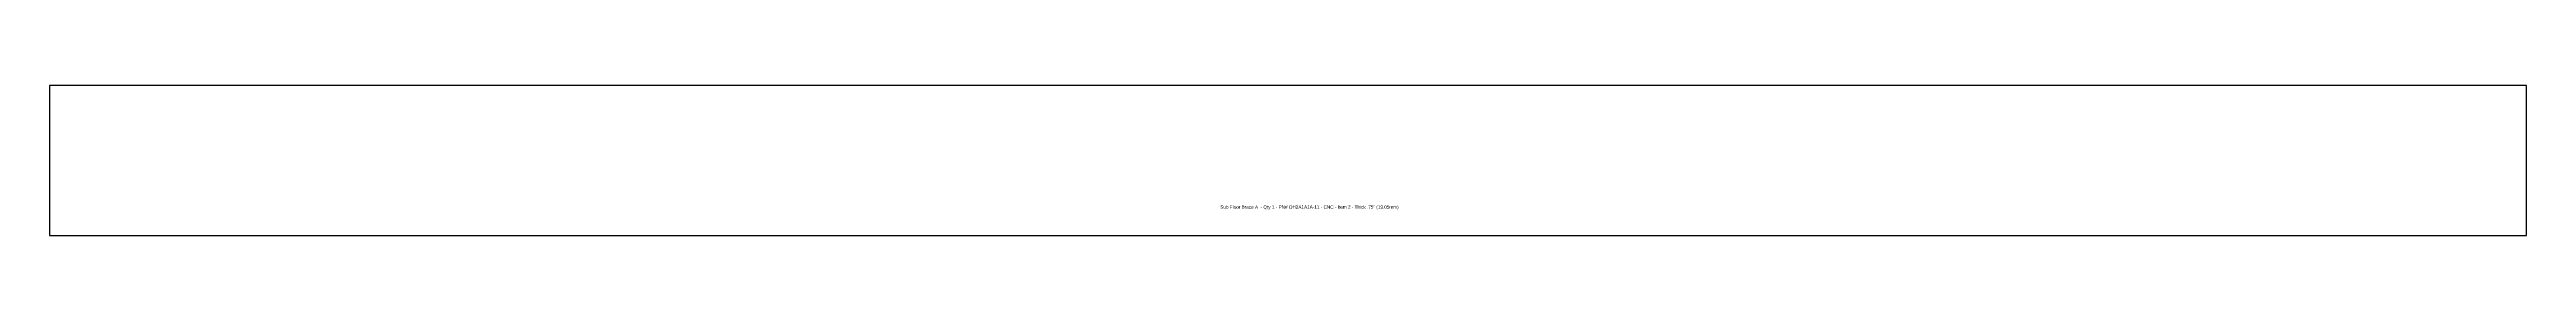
# Model space of a CAD drawing. Extents: x 0.3 to 37.3, y 0.2 to 2.4.
import ezdxf

# ---------------------------------------------------------------- set-up
doc = ezdxf.new("R2010")
doc.units = 0
doc.header["$MEASUREMENT"] = 0
doc.layers.get('0').update_dxf_attribs({"linetype": 'CONTINUOUS'})
doc.layers.add('Info', color=4, linetype='CONTINUOUS')
doc.styles.add('Annotative', font='txt')

msp = doc.modelspace()

# ---------------------------------------------------------------- linework, layer by layer
at = {"color": 7, "linetype": 'Continuous'}
msp.add_lwpolyline([(0.259, 2.438), (0.259, 0.188), (37.258, 0.188), (37.258, 2.438)], close=True, dxfattribs=at)

# ---------------------------------------------------------------- texts
at = {"layer": 'Info', "style": 'Annotative'}
msp.add_text('Sub Floor Brace A  - Qty 1 - PN# OH2A1A1A-11 - CNC - Item 2 - Thick .75" (19.05mm)', height=0.05, dxfattribs=at).set_placement((17.747, 0.591))

doc.saveas('drawing.dxf')
